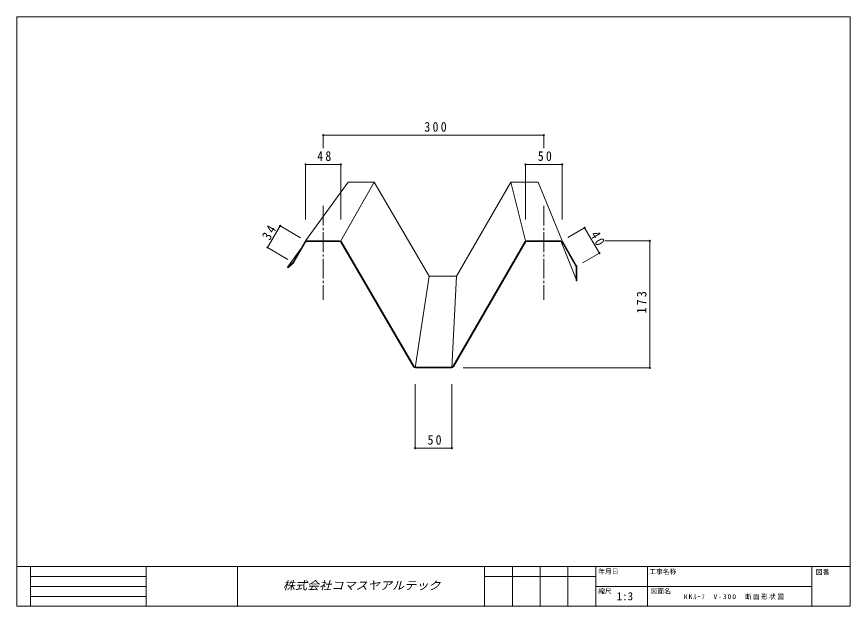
# Model space of a CAD drawing. Units: millimetres at full size, sheet at 1:3. Extents: x -567 to 567, y -401 to 401.
import ezdxf
from ezdxf.enums import TextEntityAlignment as Align

# ---------------------------------------------------------------- set-up
doc = ezdxf.new("R2010")
doc.units = ezdxf.units.MM
doc.header["$LTSCALE"] = 3
doc.header["$PDMODE"] = 32
doc.header["$PDSIZE"] = 1.5
doc.linetypes.add('CHAIN2', pattern=[12, 9, -1, 1, -1])
doc.layers.add('0-0_0', color=4, linetype='Continuous', lineweight=18)
doc.layers.add('0-3_LAYER004', color=7, linetype='Continuous', lineweight=18)
doc.styles.add('HG丸ｺﾞｼｯｸM-PRO', font='')
doc.styles.add('ＭＳ ゴシック', font='')
doc.styles.get('HG丸ｺﾞｼｯｸM-PRO').set_extended_font_data('HG丸ｺﾞｼｯｸM-PRO')
doc.styles.get('ＭＳ ゴシック').set_extended_font_data('MS Gothic')

msp = doc.modelspace()

# ---------------------------------------------------------------- linework, layer by layer
at = {"layer": '0-0_0'}
for p, q in [((-150, 239.839), (150, 239.839)), ((-150, 239.839), (-150, 221.942)), ((150, 239.839), (150, 221.942)), ((-174, 200.107), (-126, 200.107)), ((-174, 200.107), (-174, 125.264)), ((-126, 200.107), (-126, 125.264)), ((125, 200.107), (175, 200.107)), ((125, 200.107), (125, 125.264)), ((175, 200.107), (175, 125.264)), ((-208.77, 116.548), (-225.912, 87.186)), ((-208.77, 116.548), (-180.876, 100.263)), ((182.843, 100.782), (205.589, 113.93)), ((205.589, 113.93), (225.606, 79.3)), ((294.313, 96.249), (232.88, 96.249)), ((294.313, -76.751), (294.313, 96.249)), ((-198.018, 70.901), (-225.912, 87.186)), ((225.606, 79.3), (202.861, 66.152)), ((294.313, -76.751), (40.533, -76.751)), ((-25, -185.839), (-25, -98.68)), ((25, -185.839), (25, -98.68)), ((-25, -185.839), (25, -185.839))]:
    msp.add_line(p, q, dxfattribs=at)
at = {"layer": '0-0_0', "color": 7}
for p, q in [((-174, 96.249), (-116.298, 176.097)), ((-80.719, 176.097), (-5.853, 47.862)), ((105.334, 176.097), (125, 96.249)), ((105.721, 176.097), (142.397, 176.097)), ((175, 96.249), (142.397, 176.097)), ((173.055, 96.249), (195.018, 41.618)), ((-198.463, 60.074), (-180.549, 85.031)), ((-5.853, 47.862), (-25, -76.751)), ((25, -76.751), (31.21, 47.862)), ((-391.077, -346.95), (-391.077, -400.95))]:
    msp.add_line(p, q, dxfattribs=at)
at = {"layer": '0-0_0', "linetype": 'CHAIN2'}
for p, q in [((-150, 143.741), (-150, 15.78)), ((150, 143.741), (150, 15.78))]:
    msp.add_line(p, q, dxfattribs=at)
at = {"layer": '0-0_0', "color": 5}
for p, q in [((-190.993, 67.141), (-174.868, 94.762)), ((-190.13, 66.637), (-174.005, 94.257)), ((-172.278, 96.249), (-127.722, 96.249)), ((-172.278, 95.249), (-127.722, 95.249)), ((-125.995, 94.257), (-27.026, -75.264)), ((-125.132, 94.762), (-26.163, -74.759)), ((26.156, -74.752), (124.134, 94.75)), ((27.021, -75.252), (124.999, 94.25)), ((126.731, 96.249), (173.269, 96.249)), ((126.731, 95.249), (173.269, 95.249)), ((175.001, 94.25), (193.749, 61.814)), ((175.866, 94.75), (194.615, 62.315)), ((-191.358, 66.686), (-198.463, 60.074)), ((-198.463, 60.074), (-197.781, 59.342)), ((-190.677, 65.954), (-197.781, 59.342)), ((194.018, 60.814), (194.018, 41.618)), ((195.018, 60.814), (195.018, 41.618)), ((194.018, 41.618), (195.018, 41.618)), ((-24.436, -75.751), (24.424, -75.751)), ((-24.436, -76.751), (24.424, -76.751))]:
    msp.add_line(p, q, dxfattribs=at)
at = {"layer": '0-0_0', "color": 7}
for points in [[(-116.298, 176.097), (-80.719, 176.097), (-126, 96.249)], [(-5.853, 47.862), (31.21, 47.862), (105.334, 176.097)]]:
    msp.add_lwpolyline(points, dxfattribs=at)
at = {"layer": '0-0_0', "color": 5}
for centre, radius, start, end in [((-172.278, 93.249), 3, 90, 149.72298), ((-172.278, 93.249), 2, 90, 149.72298), ((-127.722, 93.249), 3, 30.27702, 90), ((-127.722, 93.249), 2, 30.27702, 90), ((126.731, 93.249), 3, 90, 149.9706), ((126.731, 93.249), 2, 90, 149.9706), ((173.269, 93.249), 3, 30.0294, 90), ((173.269, 93.249), 2, 30.0294, 90), ((-192.721, 68.15), 2, 312.94254, 329.72298), ((-192.721, 68.15), 3, 312.94254, 329.72298), ((192.018, 60.814), 2, 0, 30.0294), ((192.018, 60.814), 3, 0, 30.0294), ((-24.436, -73.751), 3, 210.27702, 270), ((-24.436, -73.751), 2, 210.27702, 270), ((24.424, -73.751), 2, 270, 329.9706), ((24.424, -73.751), 3, 270, 329.9706)]:
    msp.add_arc(centre, radius, start, end, dxfattribs=at)
at = {"layer": '0-0_0'}
for p in [(-150, 239.839), (150, 239.839), (-174, 200.107), (-126, 200.107), (125, 200.107), (175, 200.107), (-208.77, 116.548), (205.589, 113.93), (294.313, 96.249), (-225.912, 87.186), (225.606, 79.3), (294.313, -76.751), (-25, -185.839), (25, -185.839)]:
    msp.add_point(p, dxfattribs=at)
at = {"layer": '0-3_LAYER004'}
for p, q in [((-567, -346.95), (567, -346.95)), ((-548.1, -346.95), (-548.1, -400.95)), ((-266.54, -346.95), (-266.54, -400.95)), ((69.525, -346.95), (69.525, -400.95)), ((107.325, -346.95), (107.325, -400.95)), ((145.125, -346.95), (145.125, -400.95)), ((182.925, -346.95), (182.925, -400.95)), ((220.725, -346.95), (220.725, -400.95)), ((290.925, -346.95), (290.925, -400.95)), ((514.857, -346.95), (514.857, -400.95)), ((-548.1, -360.45), (-391.077, -360.45)), ((220.725, -360.45), (69.525, -360.45)), ((-548.1, -373.95), (-391.077, -373.95)), ((514.857, -373.95), (220.725, -373.95)), ((-548.1, -387.45), (-391.077, -387.45))]:
    msp.add_line(p, q, dxfattribs=at)
msp.add_lwpolyline([(-567, 400.95), (567, 400.95), (567, -400.95), (-567, -400.95)], close=True, dxfattribs=at)

# ---------------------------------------------------------------- texts
at = {"layer": '0-0_0', "color": 3, "style": 'HG丸ｺﾞｼｯｸM-PRO', "oblique": 15, "width": 1.1}
msp.add_text('株式会社コマスヤアルテック', height=11, dxfattribs=at).set_placement((-205.007, -381.45), align=Align.BOTTOM_LEFT)
at = {"layer": '0-0_0', "color": 7, "attachment_point": 7, "style": 'ＭＳ ゴシック'}
for s, insert, char_height in [('\\T1.38;\\W0.9;300', (-12.5, 244.339), 13.2), ('\\T1.36;\\W0.9;48', (-158.125, 204.607), 13.2), ('\\T1.36;\\W0.9;50', (141.875, 204.607), 13.2), ('\\T1.36;\\W0.9;50', (-8.125, -181.339), 13.2), ('\\T1.25;\\W0.95;KKﾙｰﾌ\u3000V-300\u3000断面形状図', (340.641, -391.95), 6.598)]:
    msp.add_mtext(s, dxfattribs=dict(at, insert=insert, char_height=char_height))
at = {"layer": '0-0_0', "color": 7, "char_height": 13.2, "attachment_point": 7, "style": 'ＭＳ ゴシック'}
for s, insert, rotation in [('\\T1.36;\\W0.9;34', (-222.733, 95.607), 59.723), ('\\T1.36;\\W0.9;40', (212.83, 104.4), 300.029), ('\\T1.38;\\W0.9;173', (289.813, -2.751), 90)]:
    msp.add_mtext(s, dxfattribs=dict(at, insert=insert, rotation=rotation))
at = {"layer": '0-3_LAYER004', "style": 'ＭＳ ゴシック'}
for s, height, p in [('年月日', 6.598, (224, -358.65)), ('工事名称', 6.598, (293.4, -359.05)), ('図番', 6.598, (520, -359.55)), ('縮尺', 6.598, (223.9, -385.65)), ('1:3', 11, (249.15, -396.05)), ('図面名', 6.598, (295.3, -385.65))]:
    msp.add_text(s, height=height, dxfattribs=at).set_placement(p, align=Align.BOTTOM_LEFT)

doc.saveas('drawing.dxf')
